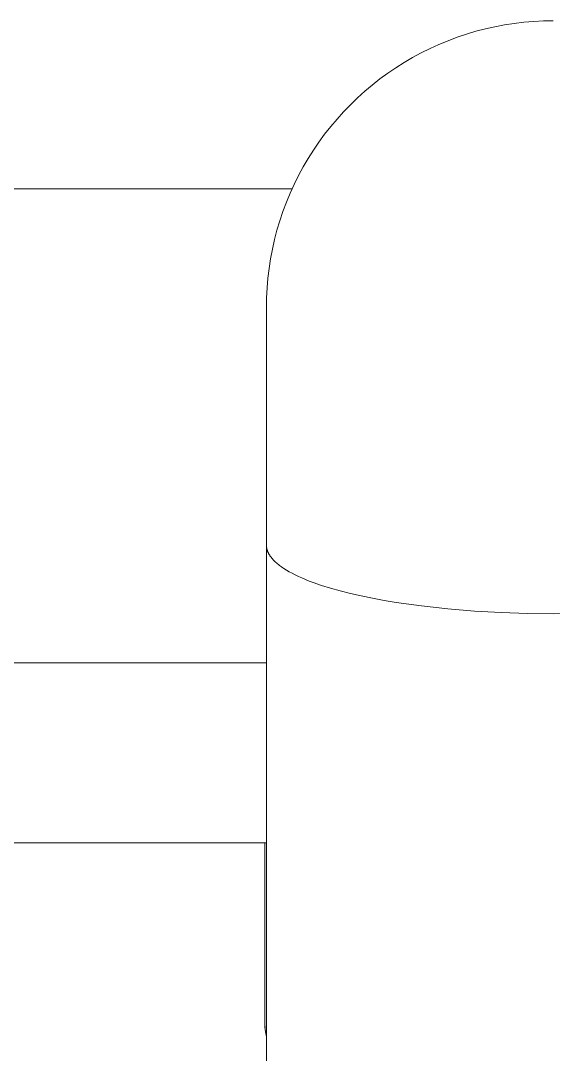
# Model space of a CAD drawing. Header units: millimetres. Extents: x -779 to 3049, y 55 to 2500.
# Drawn here: x -531.2 to -503.4, y 1972.2 to 2026.2 of the extents above; entities that cross this region are included whole.
import ezdxf

# ---------------------------------------------------------------- set-up
doc = ezdxf.new("R2010")
doc.units = ezdxf.units.MM
doc.layers.add('ZANO_R', color=7, linetype='Continuous', lineweight=0)

msp = doc.modelspace()

# ---------------------------------------------------------------- linework, layer by layer
at = {"layer": 'ZANO_R'}
for p, q in [((-505.907, 2026.022), (-505.401, 2026.1)), ((-505.401, 2026.1), (-504.892, 2026.162)), ((-504.892, 2026.162), (-504.382, 2026.205)), ((-504.382, 2026.205), (-503.87, 2026.231)), ((-503.87, 2026.231), (-503.358, 2026.24)), ((-508.381, 2025.374), (-507.896, 2025.537)), ((-507.896, 2025.537), (-507.405, 2025.684)), ((-507.405, 2025.684), (-506.91, 2025.814)), ((-506.91, 2025.814), (-506.41, 2025.926)), ((-506.41, 2025.926), (-505.907, 2026.022)), ((-509.8, 2024.786), (-509.334, 2024.998)), ((-509.334, 2024.998), (-508.861, 2025.194)), ((-508.861, 2025.194), (-508.381, 2025.374)), ((-510.71, 2024.315), (-510.259, 2024.558)), ((-510.259, 2024.558), (-509.8, 2024.786)), ((-511.585, 2023.783), (-511.152, 2024.056)), ((-511.152, 2024.056), (-510.71, 2024.315)), ((-512.422, 2023.192), (-512.008, 2023.495)), ((-512.008, 2023.495), (-511.585, 2023.783)), ((-513.216, 2022.546), (-512.824, 2022.876)), ((-512.824, 2022.876), (-512.422, 2023.192)), ((-513.596, 2022.203), (-513.216, 2022.546)), ((-514.321, 2021.478), (-513.965, 2021.847)), ((-513.965, 2021.847), (-513.596, 2022.203)), ((-514.664, 2021.098), (-514.321, 2021.478)), ((-515.31, 2020.304), (-514.994, 2020.706)), ((-514.994, 2020.706), (-514.664, 2021.098)), ((-515.613, 2019.89), (-515.31, 2020.304)), ((-515.901, 2019.467), (-515.613, 2019.89)), ((-516.433, 2018.592), (-516.174, 2019.034)), ((-516.174, 2019.034), (-515.901, 2019.467)), ((-516.676, 2018.141), (-516.433, 2018.592)), ((-516.904, 2017.682), (-516.676, 2018.141)), ((-538.358, 2017.456), (-517.01, 2017.456)), ((-517.116, 2017.216), (-516.904, 2017.682)), ((-517.312, 2016.743), (-517.116, 2017.216)), ((-517.492, 2016.263), (-517.312, 2016.743)), ((-517.802, 2015.287), (-517.655, 2015.778)), ((-517.655, 2015.778), (-517.492, 2016.263)), ((-517.932, 2014.792), (-517.802, 2015.287)), ((-518.044, 2014.292), (-517.932, 2014.792)), ((-518.14, 2013.789), (-518.044, 2014.292)), ((-518.218, 2013.283), (-518.14, 2013.789)), ((-518.279, 2012.774), (-518.218, 2013.283)), ((-518.323, 2012.264), (-518.279, 2012.774)), ((-518.349, 2011.752), (-518.323, 2012.264)), ((-518.358, 2011.24), (-518.349, 2011.752)), ((-518.358, 2011.24), (-518.358, 1998.838)), ((-518.357, 2011.102), (-518.357, 2011.062)), ((-518.357, 2011.051), (-518.356, 2011.018)), ((-518.356, 2010.744), (-518.356, 2011.018)), ((-518.358, 1998.838), (-518.358, 1998.818)), ((-518.358, 1998.818), (-518.357, 1998.799)), ((-518.358, 1998.799), (-518.358, 1835.659)), ((-518.357, 1998.799), (-518.356, 1998.779)), ((-518.356, 1998.779), (-518.354, 1998.758)), ((-518.354, 1998.758), (-518.352, 1998.738)), ((-518.352, 1998.738), (-518.35, 1998.718)), ((-518.35, 1998.718), (-518.347, 1998.698)), ((-518.347, 1998.698), (-518.343, 1998.678)), ((-518.343, 1998.678), (-518.339, 1998.658)), ((-518.339, 1998.658), (-518.335, 1998.637)), ((-518.335, 1998.637), (-518.33, 1998.617)), ((-518.33, 1998.617), (-518.324, 1998.597)), ((-518.324, 1998.597), (-518.318, 1998.576)), ((-518.318, 1998.576), (-518.312, 1998.556)), ((-518.312, 1998.556), (-518.305, 1998.535)), ((-518.305, 1998.535), (-518.297, 1998.515)), ((-518.297, 1998.515), (-518.289, 1998.494)), ((-518.289, 1998.494), (-518.281, 1998.474)), ((-518.281, 1998.474), (-518.272, 1998.453)), ((-518.272, 1998.453), (-518.263, 1998.432)), ((-518.263, 1998.432), (-518.253, 1998.412)), ((-518.253, 1998.412), (-518.242, 1998.391)), ((-518.242, 1998.391), (-518.231, 1998.37)), ((-518.231, 1998.37), (-518.219, 1998.35)), ((-518.219, 1998.35), (-518.207, 1998.329)), ((-518.207, 1998.329), (-518.195, 1998.308)), ((-518.195, 1998.308), (-518.182, 1998.287)), ((-518.182, 1998.287), (-518.168, 1998.266)), ((-518.168, 1998.266), (-518.139, 1998.225)), ((-518.139, 1998.225), (-518.108, 1998.183)), ((-518.108, 1998.183), (-518.074, 1998.141)), ((-518.074, 1998.141), (-518.039, 1998.099)), ((-518.039, 1998.099), (-518.001, 1998.057)), ((-518.001, 1998.057), (-517.961, 1998.015)), ((-517.961, 1998.015), (-517.919, 1997.973)), ((-517.919, 1997.973), (-517.875, 1997.931)), ((-517.875, 1997.931), (-517.828, 1997.889)), ((-517.828, 1997.889), (-517.779, 1997.847)), ((-517.779, 1997.847), (-517.728, 1997.805)), ((-517.728, 1997.805), (-517.674, 1997.763)), ((-517.674, 1997.763), (-517.619, 1997.721)), ((-517.619, 1997.721), (-517.561, 1997.679)), ((-517.561, 1997.679), (-517.5, 1997.637)), ((-517.5, 1997.637), (-517.437, 1997.596)), ((-517.437, 1997.596), (-517.305, 1997.512)), ((-517.305, 1997.512), (-517.163, 1997.429)), ((-517.163, 1997.429), (-517.012, 1997.347)), ((-517.012, 1997.347), (-516.852, 1997.265)), ((-516.852, 1997.265), (-516.682, 1997.184)), ((-516.682, 1997.184), (-516.504, 1997.103)), ((-516.504, 1997.103), (-516.316, 1997.024)), ((-516.316, 1997.024), (-516.119, 1996.945)), ((-516.119, 1996.945), (-515.913, 1996.867)), ((-515.913, 1996.867), (-515.475, 1996.715)), ((-515.475, 1996.715), (-515.003, 1996.568)), ((-515.003, 1996.568), (-514.499, 1996.426)), ((-514.499, 1996.426), (-513.965, 1996.291)), ((-513.965, 1996.291), (-513.402, 1996.163)), ((-513.402, 1996.163), (-512.813, 1996.042)), ((-512.813, 1996.042), (-512.2, 1995.928)), ((-512.2, 1995.928), (-511.566, 1995.823)), ((-511.566, 1995.823), (-510.248, 1995.638)), ((-510.248, 1995.638), (-508.88, 1995.489)), ((-508.88, 1995.489), (-507.486, 1995.375)), ((-507.486, 1995.375), (-506.088, 1995.296)), ((-506.088, 1995.296), (-504.706, 1995.25)), ((-504.706, 1995.25), (-503.358, 1995.236)), ((-503.358, 1995.236), (-502.01, 1995.25)), ((-518.358, 1992.659), (-532.777, 1992.659)), ((-518.358, 1983.253), (-532.777, 1983.253)), ((-518.442, 1983.25), (-532.777, 1983.25)), ((-518.442, 1973.625), (-518.442, 1983.253)), ((-518.358, 1973.631), (-518.442, 1973.625)), ((-518.403, 1973.369), (-518.442, 1973.625)), ((-518.358, 1973.114), (-518.403, 1973.369))]:
    msp.add_line(p, q, dxfattribs=at)

doc.saveas('drawing.dxf')
